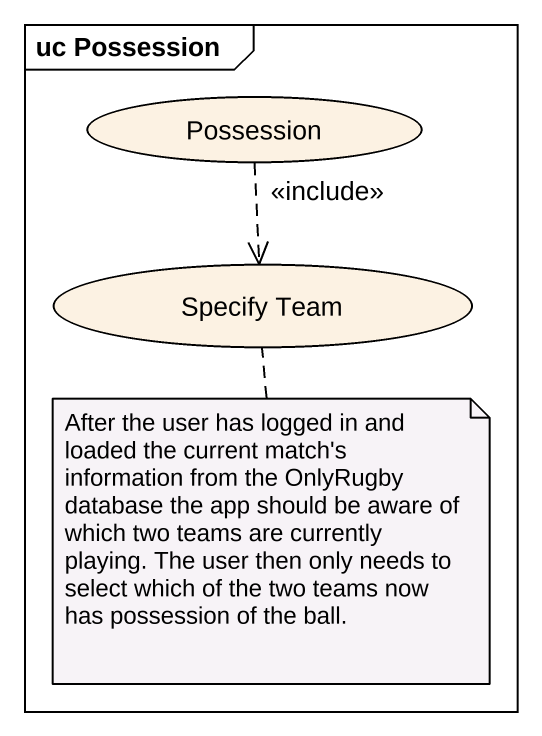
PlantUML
@startuml
mainframe uc Possession
usecase Possession
usecase "Specify Team" as Specify_Team
Possession ..> Specify_Team : <<include>>
note bottom of Specify_Team : After the user has logged in and loaded the current match's information from the OnlyRugby database the app should be aware of which two teams are currently playing. The user then only needs to select which of the two teams now has possession of the ball.
@enduml
